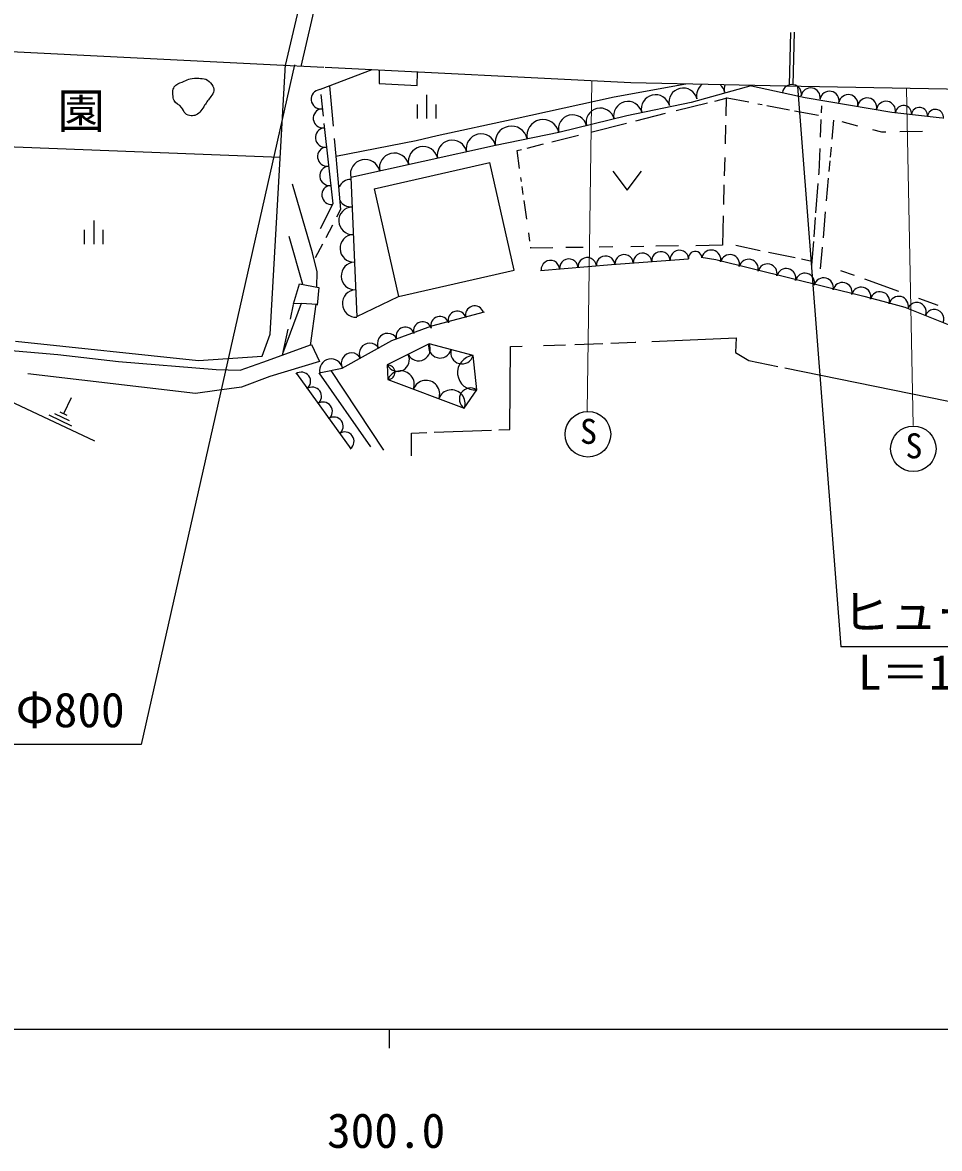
# Model space of a CAD drawing. Units: millimetres, scale not verified. Extents: x 40000 to 680000, y 20000 to 380000.
# Drawn here: x 348676 to 397016, y 198715 to 258098 of the extents above; entities that cross this region are included whole.
import ezdxf
from ezdxf.enums import TextEntityAlignment as Align

# ---------------------------------------------------------------- set-up
doc = ezdxf.new("R2010")
doc.units = ezdxf.units.MM
doc.header["$LTSCALE"] = 1000
for name, color, linetype, lineweight in [('M-BGD', 7, 'Continuous', 25), ('M-STR-STR3', 7, 'Continuous', 25), ('M-STR-STRC', 7, 'Continuous', 25), ('M-TTL-BAND', 7, 'Continuous', 25), ('M-TTL-TXT', 7, 'Continuous', 13)]:
    doc.layers.add(name, color=color, linetype=linetype, lineweight=lineweight)
doc.styles.add('ＭＳ ゴシック', font='')
doc.styles.get('ＭＳ ゴシック').set_extended_font_data('MS Gothic')

msp = doc.modelspace()

# ---------------------------------------------------------------- linework, layer by layer
at = {"layer": 'M-BGD'}
for p, q in [((362545, 255823), (363495, 259910)), ((363357, 255783), (364324, 259945)), ((361736, 255863), (328184, 257551)), ((389110, 254809), (389178, 257578)), ((389310, 254804), (389378, 257580)), ((361725, 241660), (362548, 255878)), ((364568, 255723), (361736, 255863)), ((367090, 255598), (364365, 254569)), ((380745, 254920), (364628, 255720)), ((367473, 255579), (367478, 254874)), ((369480, 254781), (369498, 255478)), ((364859, 254756), (365051, 252628)), ((367478, 254874), (369480, 254781)), ((379871, 254185), (383647, 254856)), ((389728, 254722), (380745, 254920)), ((387148, 254779), (383923, 253888)), ((387104, 254767), (389937, 254146)), ((364395, 254303), (364522, 253157)), ((369977, 254279), (369977, 253029)), ((374586, 253014), (379871, 254185)), ((406235, 254433), (389728, 254722)), ((369477, 253779), (369477, 253029)), ((370477, 253029), (370477, 253779)), ((383923, 253888), (380540, 253175)), ((383139, 253450), (384782, 253862)), ((385166, 253958), (385775, 254110)), ((385775, 254136), (385750, 253184)), ((385822, 254122), (386960, 253906)), ((387434, 253816), (387677, 253770)), ((387919, 253724), (389114, 253497)), ((389937, 254146), (394499, 253373)), ((390799, 253708), (390783, 253335)), ((370538, 252132), (374586, 253014)), ((380540, 253175), (376946, 252303)), ((381017, 252918), (382577, 253309)), ((389380, 253446), (390643, 253206)), ((390768, 252983), (390728, 252051)), ((394499, 253373), (397166, 253064)), ((364565, 252777), (365037, 248528)), ((378635, 252322), (380521, 252794)), ((385737, 252682), (385712, 251704)), ((391356, 251943), (391445, 252948)), ((391870, 252870), (392695, 252656)), ((393493, 252449), (393958, 252329)), ((339307, 251884), (362266, 250997)), ((365109, 251986), (365193, 251045)), ((365194, 251042), (369433, 251868)), ((369433, 251868), (370538, 252132)), ((376946, 252303), (373616, 251615)), ((376585, 251808), (377985, 252159)), ((393958, 252329), (394191, 252333)), ((394926, 252346), (396122, 252368)), ((396122, 252368), (396130, 252367)), ((373616, 251615), (365978, 249924)), ((374747, 251347), (374989, 251408)), ((374882, 250391), (374747, 251347)), ((375273, 251479), (376141, 251697)), ((390702, 251449), (390648, 250192)), ((391272, 251001), (391319, 251524)), ((365193, 251045), (365300, 249858)), ((367208, 249333), (373315, 250711)), ((374597, 245031), (373315, 250711)), ((385693, 250974), (385668, 250016)), ((391205, 250238), (391254, 250795)), ((379804, 250250), (380554, 249250)), ((380554, 249250), (381304, 250250)), ((390648, 250192), (390639, 250072)), ((363955, 245955), (362911, 249572)), ((365300, 249858), (365447, 248230)), ((365978, 249924), (366295, 242577)), ((374978, 249715), (374948, 249923)), ((375074, 249036), (375016, 249444)), ((385656, 249540), (385630, 248508)), ((390604, 249615), (390484, 248061)), ((391068, 248694), (391174, 249893)), ((367208, 249333), (368490, 243653)), ((365037, 248528), (364365, 247223)), ((365447, 248230), (365236, 247833)), ((375259, 247724), (375119, 248713)), ((352430, 247659), (352430, 246409)), ((385614, 247905), (385574, 246348)), ((390465, 247809), (390387, 246801)), ((390895, 246742), (391015, 248105)), ((351930, 247159), (351930, 246409)), ((352930, 246409), (352930, 247159)), ((365010, 247404), (364659, 246741)), ((363458, 244283), (362725, 246813)), ((375424, 246560), (375362, 247000)), ((390368, 246549), (390271, 245293)), ((364216, 244949), (363955, 245955)), ((364486, 246416), (364104, 245694)), ((375475, 246197), (375468, 246247)), ((376632, 246215), (375475, 246197)), ((378239, 246239), (377310, 246225)), ((379798, 246262), (379068, 246251)), ((381430, 246286), (380752, 246276)), ((383264, 246314), (382058, 246296)), ((385574, 246348), (384169, 246327)), ((386277, 246348), (387561, 246082)), ((387999, 245992), (389414, 245699)), ((390749, 245100), (390850, 246243)), ((375982, 245023), (379732, 245332)), ((379732, 245332), (383791, 245642)), ((384448, 245719), (385221, 245603)), ((385221, 245603), (393030, 243670)), ((389746, 245630), (390289, 245518)), ((364199, 244145), (364216, 244949)), ((368490, 243653), (374597, 245031)), ((391793, 245023), (392518, 244765)), ((362954, 243261), (363284, 244315)), ((363284, 244315), (364291, 244128)), ((364291, 244128), (364216, 243196)), ((393059, 244572), (394855, 243932)), ((366295, 242591), (368503, 243656)), ((393030, 243670), (394035, 243399)), ((395913, 243555), (396929, 243193)), ((363359, 243271), (362383, 240624)), ((362948, 243233), (362780, 242455)), ((363359, 243271), (362954, 243261)), ((364216, 243233), (363359, 243271)), ((364145, 243237), (363843, 241071)), ((394035, 243399), (395195, 243090)), ((395195, 243090), (406366, 238606)), ((370250, 242103), (373038, 242831)), ((362665, 241925), (362366, 240546)), ((368140, 241324), (370250, 242103)), ((348307, 241284), (357950, 240275)), ((361313, 240500), (361724, 241658)), ((361345, 240176), (363918, 241108)), ((363918, 241108), (364328, 240213)), ((365527, 239867), (368140, 241324)), ((370106, 241157), (367903, 240036)), ((372426, 240539), (370106, 241157)), ((376140, 241064), (377293, 241105)), ((377795, 241123), (379270, 241175)), ((379696, 241190), (380969, 241235)), ((380969, 241235), (381006, 241236)), ((381853, 241273), (386304, 241467)), ((386304, 241467), (386265, 240693)), ((347884, 240810), (350531, 240586)), ((350531, 240586), (353738, 240213)), ((357950, 240275), (361313, 240500)), ((372619, 238722), (372426, 240539)), ((374359, 236635), (374397, 241003)), ((374397, 241003), (375016, 241025)), ((386265, 240693), (386961, 240268)), ((353738, 240213), (358884, 239803)), ((360152, 239766), (361345, 240176)), ((364328, 240213), (361718, 239430)), ((367903, 240036), (367942, 239263)), ((386961, 240268), (388498, 239955)), ((357803, 238535), (348963, 239562)), ((358884, 239803), (360152, 239766)), ((361718, 239430), (360226, 238871)), ((363116, 239590), (365979, 235621)), ((364321, 239616), (365527, 239867)), ((367035, 235722), (364321, 239616)), ((364938, 239744), (367713, 235546)), ((388869, 239879), (402694, 237060)), ((345908, 239132), (352470, 236037)), ((360226, 238871), (358921, 238684)), ((367942, 239263), (371962, 237756)), ((371962, 237756), (372619, 238722)), ((351242, 238308), (350842, 237468)), ((358921, 238684), (357803, 238535)), ((351022, 237378), (350662, 237548)), ((351272, 236818), (350072, 237388)), ((351152, 237098), (350372, 237468)), ((369179, 236441), (369995, 236472)), ((369179, 235243), (369179, 236441)), ((370382, 236486), (373395, 236599)), ((373781, 236613), (374359, 236635))]:
    msp.add_line(p, q, dxfattribs=at)
for centre, radius, start, end in [((384962, 254248), 750, 129.11204, 193.64328), ((384962, 254248), 750, 13.64328, 47.34141), ((386419, 254602), 750, 163.82472, 193.64328), ((389234, 254321), 504, 349.92203, 169.92203), ((364398, 254055), 508, 96.4077, 276.4077), ((382047, 253541), 750, 13.64328, 193.64328), ((383504, 253894), 750, 13.64328, 193.64328), ((390226, 254144), 504, 349.92203, 169.92203), ((391219, 253968), 504, 349.92203, 169.92203), ((392212, 253791), 504, 349.92203, 169.92203), ((379132, 252833), 750, 13.64328, 193.64328), ((380589, 253187), 750, 13.64328, 193.64328), ((393205, 253615), 504, 349.92203, 169.92203), ((394197, 253438), 504, 349.92203, 169.92203), ((395115, 253299), 424, 353.0727, 173.0727), ((395958, 253197), 424, 353.0727, 173.0727), ((364511, 253045), 508, 96.4077, 276.4077), ((376113, 252131), 850, 11.65929, 191.65929), ((377675, 252479), 750, 13.64328, 193.64328), ((396800, 253094), 424, 353.0727, 173.0727), ((364624, 252034), 508, 96.4077, 276.4077), ((374448, 251787), 850, 11.65929, 191.65929), ((371325, 251108), 782, 12.48682, 192.48682), ((372852, 251446), 782, 12.48682, 192.48682), ((364738, 251024), 508, 96.4077, 276.4077), ((368270, 250431), 782, 12.48682, 192.48682), ((369797, 250770), 782, 12.48682, 192.48682), ((366742, 250093), 782, 12.48682, 192.48682), ((364851, 250014), 508, 96.4077, 276.4077), ((364965, 249004), 508, 96.4077, 276.4077), ((366014, 249099), 728, 92.47166, 152.43567), ((366077, 247643), 728, 92.47166, 272.47166), ((366014, 249099), 728, 212.54463, 272.47166), ((366140, 246188), 728, 92.47166, 272.47166), ((380390, 245372), 487, 4.52798, 184.52798), ((381362, 245449), 487, 4.52798, 184.52798), ((382333, 245526), 487, 4.52798, 184.52798), ((383305, 245603), 487, 4.52798, 184.52798), ((384138, 245677), 349, 5.88567, 185.88567), ((384980, 245591), 509, 346.10767, 166.10767), ((385969, 245346), 509, 346.10767, 166.10767), ((366202, 244733), 728, 92.47166, 272.47166), ((376503, 245064), 487, 4.52798, 184.52798), ((377475, 245141), 487, 4.52798, 184.52798), ((378447, 245218), 487, 4.52798, 184.52798), ((379418, 245295), 487, 4.52798, 184.52798), ((386957, 245102), 509, 346.10767, 166.10767), ((387946, 244857), 509, 346.10767, 166.10767), ((388935, 244613), 509, 346.10767, 166.10767), ((389923, 244368), 509, 346.10767, 166.10767), ((390912, 244124), 509, 346.10767, 166.10767), ((391901, 243879), 509, 346.10767, 166.10767), ((392889, 243635), 509, 346.10767, 166.10767), ((366265, 243277), 728, 92.47166, 272.47166), ((393878, 243390), 509, 346.10767, 166.10767), ((394867, 243146), 509, 346.10767, 166.10767), ((372512, 242674), 478, 16.95718, 196.95718), ((395822, 242836), 498, 337.9027, 157.9027), ((396745, 242461), 498, 337.9027, 157.9027), ((369770, 241838), 478, 16.95718, 196.95718), ((370684, 242116), 478, 16.95718, 196.95718), ((371598, 242395), 478, 16.95718, 196.95718), ((367924, 241162), 541, 28.39322, 208.39322), ((368856, 241559), 478, 16.95718, 196.95718), ((366972, 240648), 541, 28.39322, 208.39322), ((369555, 240877), 618, 206.96571, 26.96571), ((370686, 241003), 600, 165.06858, 345.06858), ((366020, 240133), 541, 28.39322, 208.39322), ((368454, 240317), 618, 206.96571, 26.96571), ((371846, 240693), 600, 165.06858, 345.06858), ((372522, 239630), 914, 96.07246, 276.07246), ((364947, 239749), 610, 12.04044, 192.04044), ((367922, 239650), 387, 272.86241, 92.86241), ((363377, 239171), 487, 305.98395, 125.98395), ((368612, 239012), 716, 339.44395, 159.44395), ((363950, 238382), 487, 305.98395, 125.98395), ((369952, 238509), 716, 339.44395, 159.44395), ((371292, 238007), 716, 339.44395, 159.44395), ((372290, 238239), 584, 55.7843, 235.7843), ((364522, 237593), 487, 305.98395, 125.98395), ((365095, 236805), 487, 305.98395, 125.98395), ((365668, 236016), 487, 305.98395, 125.98395)]:
    msp.add_arc(centre, radius, start, end, dxfattribs=at)
msp.add_open_spline([(357828, 253222), (358030, 253309), (358152, 253536), (358277, 253733), (358381, 253896), (358487, 254039), (358604, 254196), (358674, 254290), (358748, 254389), (358761, 254496), (358774, 254607), (358722, 254726), (358652, 254829), (358568, 254953), (358459, 255052), (358332, 255102), (358219, 255146), (358091, 255151), (357964, 255156), (357810, 255163), (357656, 255169), (357514, 255129), (357407, 255099), (357307, 255043), (357201, 255000), (357050, 254938), (356887, 254901), (356765, 254795), (356700, 254739), (356647, 254664), (356622, 254584), (356594, 254494), (356603, 254398), (356608, 254298), (356614, 254187), (356616, 254073), (356663, 253985), (356742, 253834), (356951, 253762), (357065, 253617), (357143, 253517), (357175, 253381), (357262, 253297), (357338, 253223), (357455, 253188), (357569, 253181), (357660, 253176), (357750, 253188), (357828, 253222)], degree=3, knots=[0, 0, 0, 0, 1, 1, 1, 2, 2, 2, 3, 3, 3, 4, 4, 4, 5, 5, 5, 6, 6, 6, 7, 7, 7, 8, 8, 8, 9, 9, 9, 10, 10, 10, 11, 11, 11, 12, 12, 12, 13, 13, 13, 14, 14, 14, 15, 15, 15, 16, 16, 16, 16], dxfattribs=at)
at = {"layer": 'M-STR-STR3'}
for p, q in [((363006, 255859), (354936, 220015)), ((389533, 254726), (391816, 225169)), ((411015, 225169), (391816, 225169)), ((354936, 220015), (335737, 220015))]:
    msp.add_line(p, q, dxfattribs=at)
at = {"layer": 'M-STR-STRC'}
for centre in [(378485, 236381), (395639, 235618)]:
    msp.add_circle(centre, 1200, dxfattribs=at)
at = {"layer": 'M-TTL-BAND'}
for p, q in [((40000, 205000), (579000, 205000)), ((368000, 205000), (368000, 204000))]:
    msp.add_line(p, q, dxfattribs=at)
at = {"layer": 'M-TTL-TXT'}
for p, q in [((378447, 237606), (378682, 255023)), ((395638, 236837), (395282, 254625))]:
    msp.add_line(p, q, dxfattribs=at)

# ---------------------------------------------------------------- texts
at = {"layer": 'M-BGD', "style": 'ＭＳ ゴシック'}
msp.add_text('園', height=1833, dxfattribs=at).set_placement((350520, 253446), align=Align.MIDDLE_LEFT)
at = {"layer": 'M-STR-STR3', "style": 'ＭＳ ゴシック'}
for s, p in [('ヒューム管Φ200', (391895, 225533)), ('L＝15.5', (392719, 222367)), ('ヒューム管Φ800', (335816, 220380))]:
    msp.add_text(s, height=1833, dxfattribs=at).set_placement(p, align=Align.BOTTOM_LEFT)
at = {"layer": 'M-STR-STRC', "style": 'ＭＳ ゴシック'}
for p in [(378066, 235479), (395221, 234716)]:
    msp.add_text('S', height=1320, dxfattribs=at).set_placement(p, align=Align.BOTTOM_LEFT)
at = {"layer": 'M-TTL-BAND', "style": 'ＭＳ ゴシック'}
msp.add_text('300.0', height=1833, dxfattribs=at).set_placement((367844, 198195), align=Align.BOTTOM_CENTER)

doc.saveas('drawing.dxf')
